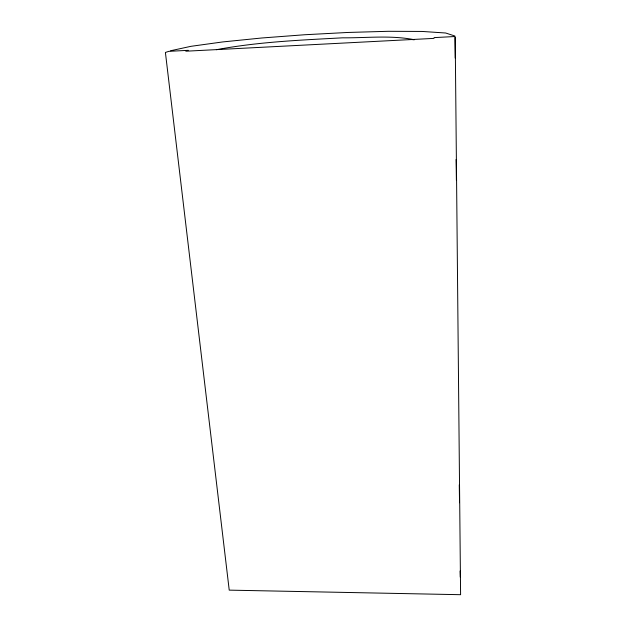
<?xml version="1.0" encoding="UTF-8"?>
<svg xmlns="http://www.w3.org/2000/svg" width="626" height="626" viewBox="0 0 626 626"><rect width="100%" height="100%" fill="white"/><g stroke="black" fill="none" stroke-linecap="round" stroke-linejoin="round"><path stroke-width="0.94" d="M170.593 50.753L190.953 46.324L222.653 41.942L261.762 37.99L304.643 34.751L347.923 32.458L388.269 31.3L422.143 31.441L445.673 33.006L454.883 36.018M216.361 49.712C257.982 41.879 300.48 40.103 342.688 37.818C366.413 38.037 390.632 35.079 414.083 39.665M188.309 50.323L168.871 51.332L165.405 52.451L229.226 590.138L460.595 594.7L455.196 37.482M434.068 37.607L454.992 36.519L455.204 58.062M185.82 51.207L434.014 38.382M410.617 39.493L414.349 39.735M456.088 159.458L456.393 180.351M459.273 484.806L459.539 502.725M460.118 570.982L460.259 577.109"/></g></svg>
